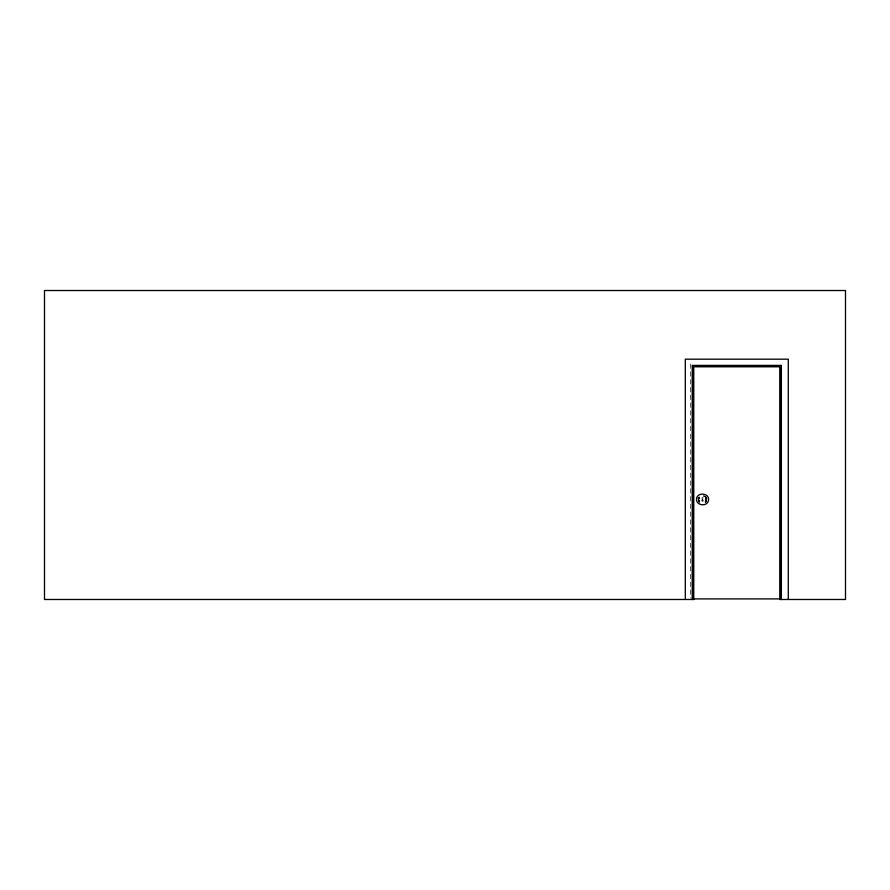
<?xml version="1.0" encoding="UTF-8"?>
<svg xmlns="http://www.w3.org/2000/svg" width="890" height="890" viewBox="0 0 890 890"><rect width="100%" height="100%" fill="white"/><g stroke="black" fill="none" stroke-linecap="round" stroke-linejoin="round"><path stroke-width="0.67" stroke-dasharray="4.45 3.34" d="M690.685 364.021L690.685 598.091"/><path stroke-width="1.33" d="M693.243 496.464L693.243 502.416M702.177 498.089L702.866 497.888M706.527 499.668L705.37 501.982M698.75 498.011L698.505 499.19L699.229 497.432L698.694 498.255M698.973 497.577L698.706 498.5L699.24 497.443M705.926 501.471L706.393 500.603M705.803 501.693L706.348 500.848M706.126 501.582L705.792 501.993M780.33 598.903L693.21 598.903L693.21 366.224M685.667 599.482L693.755 599.482L693.755 366.791L779.829 366.791L779.829 599.482L787.917 599.482M703.578 495.975L704.758 496.453M706.46 498.734L705.603 497.021L706.527 498.723M698.561 500.147L699.495 501.849M705.959 497.922L705.57 497.354L706.371 499.88L706.271 498.534M705.803 497.176L706.348 498.011M698.75 500.848L699.284 501.693L698.628 500.136M698.683 500.369L699.24 501.426M698.962 501.026L699.284 501.693M706.115 497.844L706.515 498.956M781.364 599.482L781.364 365.412L692.22 365.412L692.22 599.482M780.597 599.482L780.597 366.101L692.987 366.101L692.987 497.51M692.987 501.003L692.987 599.482M696.636 498.367C695.179 505.464 707.105 507.356 708.496 500.492C709.953 493.405 698.027 491.514 696.636 498.367M702.455 499.713L702.11 500.87L702.966 500.87L702.455 499.713M698.895 498.545L699.151 497.922L698.895 498.545M845.5 290.518L44.5 290.518L44.5 599.482L685.3 599.482L685.3 359.182L788.284 359.182L788.284 599.482L845.5 599.482L845.5 290.518"/></g></svg>
